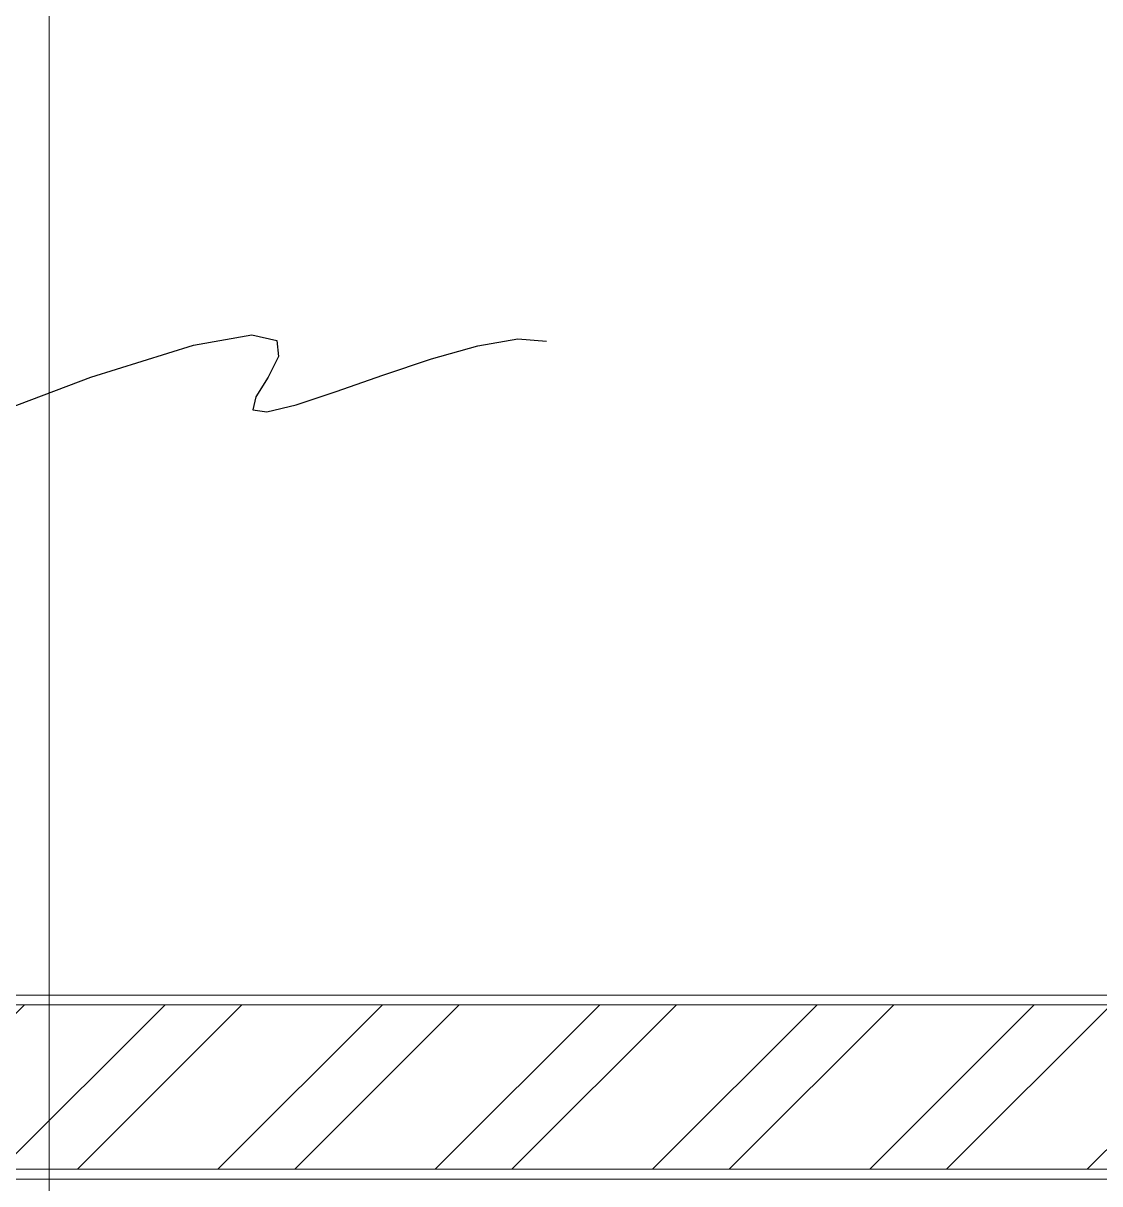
# Model space of a CAD drawing. Header units: millimetres. Extents: x 4739419 to 5837985, y 2291271 to 3446271.
# Drawn here: x 4964844 to 4975966, y 2426942 to 2438937 of the extents above; entities that cross this region are included whole.
import ezdxf

# ---------------------------------------------------------------- set-up
doc = ezdxf.new("R2010")
doc.units = ezdxf.units.MM
for name, color, linetype, lineweight in [('A-MKXS-LEAD', 9, 'Continuous', 25), ('XR-평면도$0$A-CNTL', 9, 'Continuous', 15), ('XR-평면도$0$A-ELEV-LIN3', 9, 'Continuous', 18)]:
    doc.layers.add(name, color=color, linetype=linetype, lineweight=lineweight)
pattern_1 = [(45, (4739418.8, 1103270.6), (-1122.532, 1122.532), []), (45, (4739418.8, 1104064.4), (-1122.532, 1122.532), [])]

# ---------------------------------------------------------------- blocks, each defined once
blk = doc.blocks.new('XR-평면도$0$중심선(210216)')
at = {"layer": 'XR-평면도$0$A-CNTL', "ltscale": 300}
blk.add_lwpolyline([(99000, 206000), (99000, -10000)], dxfattribs=at)

msp = doc.modelspace()

# ---------------------------------------------------------------- hatches: boundary and pattern name
at = {"layer": 'XR-평면도$0$A-ELEV-LIN3'}
h = msp.add_hatch(dxfattribs=at)
h.set_pattern_fill('STEEL', color=256, scale=500)
h.set_pattern_definition([(45, (4739418.8, 1103270.6), (-1122.532, 1122.532), []), (45, (4739418.8, 1104064.4), (-1122.532, 1122.532), [])])
h.paths.add_polyline_path([(4866411.8, 2428791.2), (4866411.8, 2427091.2), (4999911.8, 2427091.2), (4999911.8, 2428791.2)])
h.paths.add_polyline_path([(4908311.8, 2441691.2), (4908311.8, 2439991.2), (5041811.8, 2439991.2), (5041811.8, 2441691.2)])
h = msp.add_hatch(dxfattribs=at)
h.set_pattern_fill('STEEL', color=256, scale=500)
h.set_pattern_definition(pattern_1)
h.paths.add_polyline_path([(4866411.8, 2428791.2), (4866411.8, 2427091.2), (4999911.8, 2427091.2), (4999911.8, 2428791.2)])
h.paths.add_polyline_path([(4908311.8, 2441691.2), (4908311.8, 2439991.2), (5041811.8, 2439991.2), (5041811.8, 2441691.2)])
h = msp.add_hatch(dxfattribs=at)
h.set_pattern_fill('STEEL', color=256, scale=500)
h.set_pattern_definition(pattern_1)
h.paths.add_polyline_path([(4866411.8, 2428791.2), (4866411.8, 2427091.2), (4999911.8, 2427091.2), (4999911.8, 2428791.2)])
h.paths.add_polyline_path([(4908311.8, 2441691.2), (4908311.8, 2439991.2), (5041811.8, 2439991.2), (5041811.8, 2441691.2)])

# ---------------------------------------------------------------- linework, layer by layer
at = {"layer": 'A-MKXS-LEAD'}
msp.add_lwpolyline([(4963911.5, 2434663.1), (4965540.8, 2435277.3), (4966602.3, 2435608.9), (4967206.4, 2435716.4), (4967463, 2435658.3), (4967482.1, 2435493.3), (4967374, 2435279.8), (4967248.5, 2435076.6), (4967215.9, 2434942.2), (4967360.3, 2434920), (4967662.3, 2434993.3), (4968076.6, 2435130.2), (4968558.2, 2435298.6), (4969061.6, 2435466.8), (4969541.8, 2435602.9), (4969953.3, 2435674.8), (4970251.1, 2435650.8)], dxfattribs=at)
at = {"layer": 'XR-평면도$0$A-ELEV-LIN3'}
for points in [[(5000011.8, 2426991.2), (4866311.8, 2426991.2), (4866311.8, 2428891.2), (5000011.8, 2428891.2)], [(5000011.8, 2426991.2), (4866311.8, 2426991.2), (4866311.8, 2428891.2), (5000011.8, 2428891.2)], [(5000011.8, 2426991.2), (4866311.8, 2426991.2), (4866311.8, 2428891.2), (5000011.8, 2428891.2)], [(4999911.8, 2427091.2), (4999911.8, 2428791.2), (4866411.8, 2428791.2), (4866411.8, 2427091.2)], [(4999911.8, 2427091.2), (4999911.8, 2428791.2), (4866411.8, 2428791.2), (4866411.8, 2427091.2)], [(4999911.8, 2427091.2), (4999911.8, 2428791.2), (4866411.8, 2428791.2), (4866411.8, 2427091.2)]]:
    msp.add_lwpolyline(points, close=True, dxfattribs=at)

# ---------------------------------------------------------------- block references
at = {"layer": 'XR-평면도$0$A-CNTL'}
msp.add_blockref('XR-평면도$0$중심선(210216)', (4866111.8, 2336391.2), dxfattribs=at)

doc.saveas('drawing.dxf')
